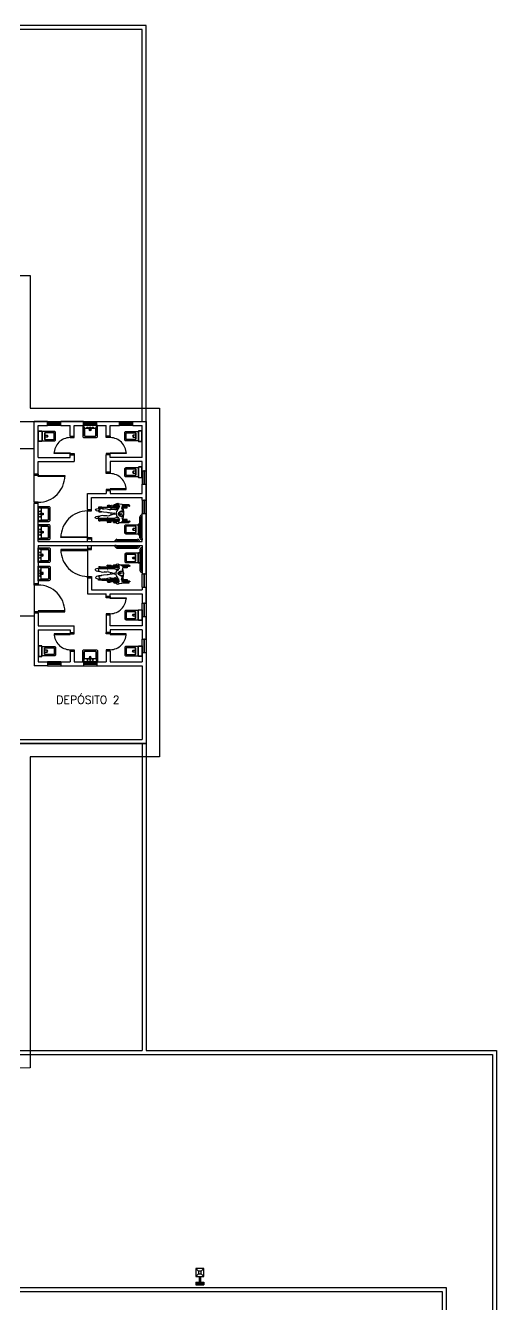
# Model space of a CAD drawing. Header units: millimetres. Extents: x -11 to 499, y 215 to 428.
# Drawn here: x 481.57 to 499.25, y 272.49 to 320.44 of the extents above; entities that cross this region are included whole.
import ezdxf
from ezdxf.enums import TextEntityAlignment as Align

# ---------------------------------------------------------------- set-up
doc = ezdxf.new("R2010")
doc.units = ezdxf.units.MM
doc.linetypes.add('HIDDEN', pattern=[9.525, 6.35, -3.175])
for name, color, linetype in [('ARQ-ALVENARIA', 4, 'Continuous'), ('ARQ-ESQ-01', 1, 'Continuous'), ('ARQ-ESQ-02', 2, 'Continuous'), ('ARQ-PENA-02', 2, 'Continuous'), ('ARQ-PENA-03', 3, 'Continuous'), ('ARQ-PISO', 8, 'Continuous'), ('ARQ-PROJ-01', 1, 'HIDDEN'), ('ARQ-PÇ-HIDROSSAN', 7, 'Continuous'), ('ARQ-TEXTO3', 3, 'Continuous'), ('Cobertura', 50, 'Continuous')]:
    doc.layers.add(name, color=color, linetype=linetype)
doc.styles.add('ROMANS', font='romans.shx')
doc.styles.get("Standard").update_dxf_attribs({"font": 'arial.ttf'})

# ---------------------------------------------------------------- blocks, each defined once
blk = doc.blocks.new('ADC_LAV_03')
for p, q in [((0.225, -0.108), (-0.225, -0.108)), ((-0.031, -0.157), (0.031, -0.157)), ((0, -0.186), (0, -0.125))]:
    blk.add_line(p, q)
blk.add_lwpolyline([(0.275, 0), (-0.275, 0), (-0.275, -0.4, 0.414214), (-0.225, -0.45), (0.225, -0.45, 0.414214), (0.275, -0.4)], format="xyb", close=True)
for points in [[(-0.25, 0), (-0.25, -0.043, 0.414214), (-0.243, -0.05), (-0.232, -0.05, -0.414214), (-0.225, -0.057), (-0.225, -0.36, 0.414214), (-0.185, -0.4), (0.185, -0.4, 0.414214), (0.225, -0.36), (0.225, -0.057, -0.414214), (0.232, -0.05), (0.243, -0.05, 0.414214), (0.25, -0.043), (0.25, 0)], [(-0.217, -0.108), (-0.217, -0.36, 0.414214), (-0.185, -0.392), (0.185, -0.392, 0.414214), (0.217, -0.36), (0.217, -0.108)]]:
    blk.add_lwpolyline(points, format="xyb")
for centre, radius in [((-0.1, -0.075), 0.0204), ((0, -0.156), 0.0367), ((0, -0.156), 0.0309), ((0, -0.075), 0.0204), ((0.1, -0.075), 0.0204)]:
    blk.add_circle(centre, radius)
blk = doc.blocks.new('ADC_PD_AB1')
blk.add_lwpolyline([(0, 0), (1, 0), (1, 0.03), (0, 0.03)], close=True)
at = {"flags": 8}
blk.add_attdef('$PORTA', text='', height=0.09, dxfattribs=at).set_placement((0.5, 0.146), align=Align.MIDDLE)
blk = doc.blocks.new('ADC_VASO_02')
blk.add_lwpolyline([(-0.175, 0.15), (-0.175, 0.6, -0.414214), (-0.125, 0.65), (0.125, 0.65, -0.414214), (0.175, 0.6), (0.175, 0.15)], format="xyb")
for points in [[(0.139, 0.275, -0.414214), (0.099, 0.235), (-0.095, 0.235, -0.414214), (-0.135, 0.275), (-0.135, 0.57, -0.414214), (-0.095, 0.61), (0.099, 0.61, -0.414214), (0.139, 0.57)], [(0.13, 0.275, -0.414214), (0.099, 0.244), (-0.095, 0.244, -0.414214), (-0.126, 0.275), (-0.126, 0.57, -0.414214), (-0.095, 0.602), (0.099, 0.602, -0.414214), (0.13, 0.57)], [(-0.17, 0.15, 0.414214), (-0.2, 0.12), (-0.2, 0), (0.2, 0), (0.2, 0.12, 0.414214), (0.17, 0.15)], [(-0.17, 0.14, 0.414214), (-0.19, 0.12), (-0.19, 0.01), (0.19, 0.01), (0.19, 0.12, 0.414214), (0.17, 0.14)]]:
    blk.add_lwpolyline(points, format="xyb", close=True)
blk.add_lwpolyline([(0.036, 0.244), (0.036, 0.337), (-0.034, 0.337), (-0.034, 0.244)])
blk.add_arc((0.001, 0.321), 0.0388, 24.3951, 155.6049)
blk = doc.blocks.new('M-CADERO')
for p, q in [((-0.341, 0.815), (-0.327, 0.897)), ((-0.327, 0.897), (-0.315, 0.913)), ((-0.315, 0.913), (-0.295, 0.922)), ((-0.313, 0.925), (-0.313, 1.145)), ((-0.308, 1.134), (-0.284, 1.134)), ((-0.295, 0.922), (-0.207, 0.893)), ((-0.282, 0.928), (-0.282, 1.161)), ((-0.253, 1.161), (-0.253, 0.916)), ((-0.226, 1.076), (-0.226, 0.967)), ((-0.198, 1.076), (-0.226, 1.076)), ((-0.226, 0.967), (-0.198, 0.967)), ((-0.22, 0.967), (-0.22, 0.903)), ((-0.207, 0.893), (-0.199, 0.884)), ((-0.204, 0.966), (-0.204, 0.899)), ((-0.204, 0.923), (-0.142, 0.941)), ((-0.199, 0.884), (-0.161, 0.901)), ((-0.198, 0.967), (-0.198, 1.076)), ((-0.161, 0.901), (-0.121, 0.906)), ((-0.142, 0.941), (-0.069, 0.953)), ((-0.121, 0.906), (-0.084, 0.897)), ((-0.064, 0.93), (-0.08, 0.916)), ((-0.08, 0.916), (-0.079, 0.891)), ((-0.079, 0.891), (-0.074, 0.854)), ((-0.054, 0.854), (-0.077, 0.886)), ((-0.069, 0.953), (0.006, 0.958)), ((-0.047, 0.948), (-0.064, 0.93)), ((-0.06, 0.932), (-0.053, 0.917)), ((-0.028, 0.948), (-0.047, 0.948)), ((-0.014, 0.952), (-0.028, 0.948)), ((-0.022, 0.877), (-0.001, 0.868)), ((0.014, 0.951), (-0.014, 0.952)), ((0.006, 0.958), (0.11, 0.946)), ((0.059, 0.939), (0.014, 0.951)), ((0.043, 0.84), (0.029, 0.904)), ((0.085, 0.902), (0.059, 0.939)), ((0.118, 0.919), (0.08, 0.909)), ((0.089, 0.849), (0.085, 0.902)), ((0.11, 0.946), (0.169, 0.926)), ((0.152, 0.913), (0.118, 0.919)), ((0.228, 0.931), (0.156, 0.917)), ((0.199, 1.076), (0.199, 0.967)), ((0.227, 1.076), (0.199, 1.076)), ((0.199, 0.967), (0.227, 0.967)), ((0.205, 0.967), (0.205, 0.933)), ((0.221, 0.966), (0.221, 0.938)), ((0.227, 0.967), (0.227, 1.076)), ((0.269, 0.918), (0.228, 0.931)), ((0.25, 0.932), (0.25, 1.164)), ((0.296, 0.862), (0.269, 0.918)), ((0.279, 1.164), (0.279, 0.909)), ((0.296, 1.134), (0.28, 1.134)), ((0.305, 0.84), (0.305, 1.142)), ((-0.356, 0.764), (-0.338, 0.8)), ((-0.35, 0.723), (-0.356, 0.764)), ((-0.331, 0.702), (-0.35, 0.723)), ((-0.338, 0.8), (-0.341, 0.815)), ((-0.33, 0.718), (-0.34, 0.718)), ((-0.337, 0.8), (-0.326, 0.788)), ((-0.327, 0.69), (-0.33, 0.718)), ((-0.327, 0.69), (-0.323, 0.684)), ((-0.326, 0.788), (-0.294, 0.777)), ((-0.311, 0.688), (-0.323, 0.684)), ((-0.313, 0.62), (-0.313, 0.678)), ((-0.31, 0.707), (-0.311, 0.688)), ((-0.298, 0.738), (-0.31, 0.707)), ((-0.308, 0.632), (-0.284, 0.632)), ((-0.299, 0.778), (-0.298, 0.738)), ((-0.294, 0.777), (-0.268, 0.815)), ((-0.29, 0.417), (-0.29, 0.488)), ((-0.224, 0.446), (-0.29, 0.446)), ((-0.283, 0.446), (-0.283, 0.53)), ((-0.282, 0.598), (-0.282, 0.784)), ((-0.267, 0.814), (-0.217, 0.794)), ((-0.255, 0.53), (-0.255, 0.448)), ((-0.253, 0.798), (-0.253, 0.598)), ((-0.224, 0.446), (-0.224, 0.789)), ((-0.215, 0.512), (-0.224, 0.516)), ((-0.223, 0.446), (-0.214, 0.417)), ((-0.217, 0.794), (-0.195, 0.795)), ((-0.202, 0.512), (-0.215, 0.512)), ((-0.206, 0.511), (-0.206, 0.217)), ((-0.204, 0.811), (-0.189, 0.788)), ((-0.194, 0.516), (-0.202, 0.512)), ((-0.194, 0.782), (-0.194, 0.516)), ((-0.191, 0.524), (-0.146, 0.524)), ((-0.189, 0.788), (-0.165, 0.77)), ((-0.157, 0.721), (-0.167, 0.766)), ((-0.165, 0.77), (-0.14, 0.756)), ((-0.159, 0.424), (-0.14, 0.475)), ((-0.15, 0.693), (-0.157, 0.721)), ((-0.152, 0.644), (-0.148, 0.688)), ((-0.143, 0.526), (-0.152, 0.644)), ((-0.148, 0.672), (-0.134, 0.667)), ((-0.147, 0.5), (-0.142, 0.526)), ((-0.143, 0.47), (-0.147, 0.5)), ((-0.134, 0.512), (-0.143, 0.526)), ((-0.14, 0.756), (-0.121, 0.75)), ((-0.134, 0.667), (-0.125, 0.669)), ((-0.131, 0.752), (-0.072, 0.719)), ((-0.074, 0.854), (-0.051, 0.815)), ((-0.072, 0.719), (-0.028, 0.706)), ((-0.051, 0.815), (-0.039, 0.81)), ((-0.045, 0.811), (-0.027, 0.789)), ((-0.039, 0.81), (-0.017, 0.808)), ((-0.03, 0.476), (-0.035, 0.427)), ((-0.008, 0.655), (-0.03, 0.476)), ((-0.028, 0.706), (0.013, 0.706)), ((-0.027, 0.789), (-0.009, 0.777)), ((-0.014, 0.657), (-0.027, 0.67)), ((-0.02, 0.526), (0.03, 0.526)), ((-0.017, 0.808), (0.01, 0.816)), ((-0.009, 0.777), (0.01, 0.77)), ((-0.004, 0.826), (0.023, 0.826)), ((-0.001, 0.868), (0.013, 0.864)), ((0.011, 0.606), (0, 0.655)), ((0.01, 0.816), (0.042, 0.839)), ((0.01, 0.77), (0.03, 0.772)), ((0.034, 0.529), (0.011, 0.606)), ((0.013, 0.706), (0.072, 0.719)), ((0.038, 0.673), (0.014, 0.662)), ((0.03, 0.772), (0.072, 0.82)), ((0.067, 0.441), (0.034, 0.529)), ((0.042, 0.839), (0.061, 0.829)), ((0.061, 0.829), (0.074, 0.83)), ((0.061, 0.382), (0.068, 0.448)), ((0.072, 0.82), (0.089, 0.849)), ((0.072, 0.719), (0.107, 0.742)), ((0.107, 0.742), (0.121, 0.769)), ((0.117, 0.771), (0.142, 0.78)), ((0.14, 0.735), (0.133, 0.696)), ((0.137, 0.708), (0.152, 0.664)), ((0.138, 0.774), (0.142, 0.738)), ((0.142, 0.78), (0.162, 0.793)), ((0.152, 0.664), (0.159, 0.54)), ((0.159, 0.54), (0.165, 0.523)), ((0.162, 0.793), (0.184, 0.818)), ((0.165, 0.523), (0.163, 0.419)), ((0.166, 0.526), (0.201, 0.525)), ((0.179, 0.813), (0.203, 0.803)), ((0.2, 0.792), (0.2, 0.516)), ((0.2, 0.516), (0.209, 0.512)), ((0.203, 0.803), (0.222, 0.811)), ((0.209, 0.512), (0.222, 0.512)), ((0.213, 0.511), (0.213, 0.217)), ((0.23, 0.446), (0.221, 0.417)), ((0.222, 0.811), (0.233, 0.817)), ((0.222, 0.512), (0.231, 0.516)), ((0.23, 0.446), (0.295, 0.446)), ((0.231, 0.446), (0.231, 0.804)), ((0.237, 0.821), (0.267, 0.783)), ((0.25, 0.601), (0.25, 0.794)), ((0.256, 0.528), (0.26, 0.447)), ((0.279, 0.785), (0.267, 0.783)), ((0.272, 0.784), (0.268, 0.751)), ((0.268, 0.751), (0.279, 0.717)), ((0.278, 0.633), (0.297, 0.633)), ((0.294, 0.797), (0.279, 0.785)), ((0.279, 0.718), (0.279, 0.601)), ((0.279, 0.701), (0.295, 0.705)), ((0.288, 0.446), (0.285, 0.529)), ((0.297, 0.416), (0.293, 0.488)), ((0.301, 0.818), (0.294, 0.797)), ((0.294, 0.717), (0.3, 0.724)), ((0.295, 0.705), (0.294, 0.717)), ((0.301, 0.818), (0.296, 0.862)), ((0.3, 0.724), (0.313, 0.706)), ((0.328, 0.785), (0.301, 0.818)), ((0.305, 0.617), (0.305, 0.704)), ((0.313, 0.706), (0.324, 0.711)), ((0.324, 0.711), (0.335, 0.76)), ((0.335, 0.76), (0.328, 0.785)), ((-0.206, 0.417), (-0.29, 0.417)), ((-0.283, 0.413), (-0.283, 0.417)), ((-0.255, 0.416), (-0.255, 0.413)), ((-0.212, 0.219), (-0.226, 0.212)), ((-0.226, 0.212), (-0.223, 0.149)), ((-0.224, 0.15), (-0.226, 0.104)), ((-0.226, 0.104), (-0.176, 0.107)), ((-0.224, 0.215), (-0.224, 0.417)), ((-0.194, 0.143), (-0.224, 0.142)), ((-0.199, 0.217), (-0.212, 0.219)), ((-0.193, 0.203), (-0.199, 0.217)), ((-0.194, 0.143), (-0.193, 0.203)), ((-0.18, 0.201), (-0.192, 0.2)), ((-0.189, 0.225), (-0.171, 0.32)), ((-0.184, 0.217), (-0.189, 0.225)), ((-0.172, 0.185), (-0.184, 0.217)), ((-0.177, 0.091), (-0.173, 0.136)), ((-0.171, 0.044), (-0.177, 0.091)), ((-0.173, 0.136), (-0.168, 0.171)), ((-0.172, 0.345), (-0.166, 0.39)), ((-0.16, 0.233), (-0.172, 0.345)), ((-0.153, 0.15), (-0.172, 0.185)), ((-0.155, 0.015), (-0.171, 0.044)), ((-0.166, 0.39), (-0.159, 0.424)), ((-0.132, 0.003), (-0.155, 0.015)), ((-0.125, 0.108), (-0.153, 0.15)), ((-0.118, 0.006), (-0.132, 0.003)), ((-0.094, 0.129), (-0.125, 0.108)), ((-0.103, 0.028), (-0.118, 0.006)), ((-0.085, 0.082), (-0.103, 0.028)), ((-0.068, 0.191), (-0.094, 0.129)), ((-0.092, 0.128), (-0.084, 0.11)), ((-0.086, 0.113), (-0.064, 0.114)), ((-0.084, 0.11), (-0.085, 0.082)), ((-0.059, 0.216), (-0.068, 0.191)), ((-0.064, 0.114), (-0.06, 0.122)), ((-0.06, 0.154), (-0.063, 0.2)), ((-0.06, 0.122), (-0.06, 0.154)), ((-0.053, 0.276), (-0.059, 0.216)), ((-0.045, 0.394), (-0.053, 0.276)), ((-0.045, 0.394), (-0.049, 0.392)), ((-0.035, 0.427), (-0.045, 0.394)), ((0.052, 0.248), (0.063, 0.311)), ((0.059, 0.192), (0.052, 0.248)), ((0.084, 0.133), (0.059, 0.192)), ((0.062, 0.321), (0.061, 0.382)), ((0.072, 0.286), (0.062, 0.321)), ((0.08, 0.111), (0.078, 0.148)), ((0.081, 0.076), (0.083, 0.13)), ((0.098, 0.02), (0.081, 0.076)), ((0.106, 0.1), (0.084, 0.133)), ((0.113, 0.001), (0.098, 0.02)), ((0.125, 0.087), (0.106, 0.1)), ((0.13, -0.013), (0.113, 0.001)), ((0.128, 0.415), (0.116, 0.41)), ((0.159, 0.126), (0.125, 0.087)), ((0.154, 0), (0.141, -0.012)), ((0.17, 0.057), (0.154, 0)), ((0.167, 0.198), (0.159, 0.126)), ((0.16, 0.118), (0.166, 0.106)), ((0.163, 0.419), (0.165, 0.236)), ((0.165, 0.236), (0.167, 0.198)), ((0.166, 0.106), (0.17, 0.057)), ((0.2, 0.204), (0.171, 0.203)), ((0.238, 0.11), (0.176, 0.112)), ((0.2, 0.145), (0.201, 0.204)), ((0.2, 0.145), (0.232, 0.145)), ((0.205, 0.218), (0.201, 0.204)), ((0.212, 0.221), (0.205, 0.218)), ((0.212, 0.417), (0.297, 0.417)), ((0.23, 0.218), (0.213, 0.221)), ((0.237, 0.207), (0.23, 0.218)), ((0.231, 0.215), (0.231, 0.417)), ((0.236, 0.146), (0.237, 0.207)), ((0.239, 0.11), (0.238, 0.158)), ((0.261, 0.417), (0.262, 0.411)), ((0.29, 0.413), (0.29, 0.416)), ((0.141, -0.012), (0.13, -0.013))]:
    blk.add_line(p, q)
for centre, radius, start, end in [((-0.267, 1.161), 0.0146, 0, 180), ((0.264, 1.164), 0.0146, 0, 180), ((-0.269, 0.53), 0.0142, 0, 180), ((-0.267, 0.598), 0.0146, 180, 0), ((0.264, 0.601), 0.0146, 180, 0), ((0.27, 0.528), 0.0142, 2.6629, 182.6629), ((-0.269, 0.413), 0.0142, 180, 0), ((0.276, 0.412), 0.0142, 182.6629, 2.6629)]:
    blk.add_arc(centre, radius, start, end)
for p in [(0, 0.798), (0.016, 0.788), (0.036, 0.801)]:
    blk.add_point(p)
blk = doc.blocks.new('ADC_PE_AB1')
blk.add_lwpolyline([(0, -0.03), (1, -0.03), (1, 0), (0, 0)], close=True)
at = {"flags": 8}
blk.add_attdef('$PORTA', text='', height=0.09, dxfattribs=at).set_placement((0.5, -0.157), align=Align.MIDDLE)
blk = doc.blocks.new('ADC_JPL')
at = {"linetype": 'ByBlock'}
blk.add_lwpolyline([(0, -0.015), (1, -0.015), (1, 0.015), (0, 0.015)], close=True, dxfattribs=at)
at = {"flags": 8}
blk.add_attdef('$JANELA', text='', height=0.09, dxfattribs=at).set_placement((0.5, 0.2), align=Align.MIDDLE)

msp = doc.modelspace()

# ---------------------------------------------------------------- linework, layer by layer
at = {"layer": 'ARQ-ALVENARIA'}
for p, q in [((481.895, 303.618), (481.895, 305.593)), ((482.395, 305.593), (481.895, 305.593)), ((482.045, 304.243), (482.045, 305.443)), ((482.045, 305.443), (482.395, 305.443)), ((482.395, 305.443), (482.395, 305.593)), ((482.895, 305.443), (482.895, 305.593)), ((483.745, 305.593), (482.895, 305.593)), ((482.895, 305.443), (483.245, 305.443)), ((483.245, 305.043), (483.245, 305.443)), ((483.395, 305.043), (483.395, 305.443)), ((483.395, 305.443), (483.745, 305.443)), ((483.745, 305.443), (483.745, 305.593)), ((484.245, 305.593), (485.095, 305.593)), ((484.245, 305.443), (484.245, 305.593)), ((484.245, 305.443), (484.595, 305.443)), ((484.595, 305.043), (484.595, 305.443)), ((484.745, 305.043), (484.745, 305.443)), ((484.745, 305.443), (485.095, 305.443)), ((485.095, 305.443), (485.095, 305.593)), ((485.595, 305.593), (486.095, 305.593)), ((485.595, 305.443), (485.595, 305.593)), ((485.595, 305.443), (485.945, 305.443)), ((485.945, 304.243), (485.945, 305.443)), ((486.095, 303.743), (486.095, 305.593)), ((483.245, 305.043), (483.395, 305.043)), ((484.745, 305.043), (484.595, 305.043)), ((482.045, 304.243), (483.245, 304.243)), ((482.045, 303.618), (482.045, 304.093)), ((482.045, 304.093), (483.395, 304.093)), ((483.245, 304.243), (483.245, 304.343)), ((483.245, 304.343), (483.395, 304.343)), ((483.395, 304.343), (483.395, 304.093)), ((484.745, 304.343), (484.595, 304.343)), ((484.595, 303.693), (484.595, 304.343)), ((484.745, 304.243), (484.745, 304.343)), ((485.945, 304.243), (484.745, 304.243)), ((485.945, 304.093), (484.745, 304.093)), ((484.745, 304.093), (484.745, 303.693)), ((485.945, 303.743), (485.945, 304.093)), ((482.045, 303.618), (481.895, 303.618)), ((484.745, 303.693), (484.595, 303.693)), ((485.945, 303.743), (486.095, 303.743)), ((485.945, 302.893), (485.945, 303.243)), ((485.945, 303.243), (486.095, 303.243)), ((486.095, 302.643), (486.095, 303.243)), ((483.895, 302.893), (484.595, 302.893)), ((483.895, 302.293), (483.895, 302.893)), ((484.045, 302.743), (485.945, 302.743)), ((484.045, 302.293), (484.045, 302.743)), ((484.595, 302.993), (484.595, 302.893)), ((484.745, 302.993), (484.595, 302.993)), ((484.745, 302.993), (484.745, 302.893)), ((484.745, 302.893), (485.945, 302.893)), ((485.945, 302.643), (485.945, 302.743)), ((485.945, 302.643), (486.095, 302.643)), ((482.045, 302.518), (481.895, 302.518)), ((481.895, 299.518), (481.895, 302.518)), ((482.045, 301.093), (482.045, 302.518)), ((483.895, 302.293), (484.045, 302.293)), ((485.945, 301.093), (485.945, 302.143)), ((485.945, 302.143), (486.095, 302.143)), ((485.945, 302.047), (485.945, 302.097)), ((486.095, 299.893), (486.095, 302.143)), ((483.895, 301.093), (483.895, 301.193)), ((483.895, 301.193), (484.045, 301.193)), ((484.045, 301.193), (484.045, 301.093)), ((485.945, 301.215), (485.945, 301.165)), ((482.045, 301.093), (485.945, 301.093)), ((482.045, 301.093), (483.895, 301.093)), ((482.045, 300.943), (483.895, 300.943)), ((482.045, 300.943), (482.045, 299.518)), ((482.045, 300.943), (485.945, 300.943)), ((483.895, 300.943), (483.895, 300.843)), ((483.895, 300.843), (484.045, 300.843)), ((484.045, 301.093), (485.945, 301.093)), ((484.045, 300.943), (485.945, 300.943)), ((484.045, 300.843), (484.045, 300.943)), ((484.971, 301.093), (484.921, 301.093)), ((484.971, 300.943), (484.921, 300.943)), ((485.803, 301.093), (485.853, 301.093)), ((485.803, 300.943), (485.853, 300.943)), ((485.945, 300.943), (485.945, 299.893)), ((485.945, 300.82), (485.945, 300.87)), ((483.895, 299.743), (483.895, 299.143)), ((483.895, 299.743), (484.045, 299.743)), ((484.045, 299.743), (484.045, 299.293)), ((485.945, 299.989), (485.945, 299.939)), ((485.945, 299.893), (486.095, 299.893)), ((482.045, 299.518), (481.895, 299.518)), ((484.045, 299.293), (485.945, 299.293)), ((485.945, 299.393), (485.945, 299.293)), ((485.945, 299.393), (486.095, 299.393)), ((486.095, 298.793), (486.095, 299.393)), ((483.895, 299.143), (484.595, 299.143)), ((484.595, 299.043), (484.595, 299.143)), ((484.745, 299.043), (484.595, 299.043)), ((484.745, 299.143), (485.945, 299.143)), ((484.745, 299.043), (484.745, 299.143)), ((485.945, 299.143), (485.945, 298.793)), ((485.945, 298.793), (486.095, 298.793)), ((481.895, 298.418), (481.895, 296.443)), ((482.045, 298.418), (481.895, 298.418)), ((482.045, 298.418), (482.045, 297.943)), ((484.595, 298.343), (484.595, 297.693)), ((484.745, 298.343), (484.595, 298.343)), ((484.745, 297.943), (484.745, 298.343)), ((485.945, 298.293), (485.945, 297.943)), ((485.945, 298.293), (486.095, 298.293)), ((486.095, 297.443), (486.095, 298.293)), ((482.045, 297.943), (483.395, 297.943)), ((482.045, 297.793), (482.045, 296.593)), ((482.045, 297.793), (483.245, 297.793)), ((483.245, 297.793), (483.245, 297.693)), ((483.395, 297.693), (483.395, 297.943)), ((485.945, 297.943), (484.745, 297.943)), ((485.945, 297.793), (484.745, 297.793)), ((484.745, 297.793), (484.745, 297.693)), ((485.945, 297.793), (485.945, 297.443)), ((483.245, 297.693), (483.395, 297.693)), ((484.745, 297.693), (484.595, 297.693)), ((485.945, 297.443), (486.095, 297.443)), ((483.245, 296.993), (483.245, 296.593)), ((483.245, 296.993), (483.395, 296.993)), ((483.395, 296.993), (483.395, 296.593)), ((484.595, 296.993), (484.595, 296.593)), ((484.745, 296.993), (484.595, 296.993)), ((484.745, 296.993), (484.745, 296.593)), ((485.945, 296.943), (485.945, 296.593)), ((485.945, 296.943), (486.095, 296.943)), ((482.395, 296.443), (481.895, 296.443)), ((482.045, 296.593), (482.395, 296.593)), ((482.395, 296.593), (482.395, 296.443)), ((482.895, 296.593), (483.245, 296.593)), ((482.895, 296.593), (482.895, 296.443)), ((482.895, 296.443), (483.745, 296.443)), ((483.395, 296.593), (483.745, 296.593)), ((483.745, 296.593), (483.745, 296.443)), ((484.245, 296.593), (484.595, 296.593)), ((484.245, 296.593), (484.245, 296.443)), ((484.245, 296.443), (485.945, 296.443)), ((484.745, 296.593), (485.945, 296.593))]:
    msp.add_line(p, q, dxfattribs=at)
at = {"layer": 'ARQ-ALVENARIA', "ltscale": 0.03}
for p, q in [((486.095, 296.943), (486.095, 293.528)), ((485.945, 296.443), (485.945, 293.678)), ((481.245, 293.678), (485.945, 293.678)), ((481.245, 293.528), (486.095, 293.528))]:
    msp.add_line(p, q, dxfattribs=at)
at = {"layer": 'ARQ-ESQ-01'}
for p, q in [((482.395, 305.593), (482.895, 305.593)), ((482.895, 305.443), (482.395, 305.443)), ((483.745, 305.593), (484.245, 305.593)), ((484.245, 305.443), (483.745, 305.443)), ((485.095, 305.593), (485.595, 305.593)), ((485.595, 305.443), (485.095, 305.443)), ((485.945, 303.743), (485.945, 303.243)), ((486.095, 303.243), (486.095, 303.743)), ((485.945, 302.643), (485.945, 302.143)), ((486.095, 302.143), (486.095, 302.643)), ((485.945, 299.393), (485.945, 299.893)), ((486.095, 299.893), (486.095, 299.393)), ((485.945, 298.293), (485.945, 298.793)), ((486.095, 298.793), (486.095, 298.293)), ((485.945, 296.943), (485.945, 297.443)), ((486.095, 297.443), (486.095, 296.943)), ((482.895, 296.593), (482.395, 296.593)), ((482.395, 296.443), (482.895, 296.443)), ((484.245, 296.593), (483.745, 296.593)), ((483.745, 296.443), (484.245, 296.443))]:
    msp.add_line(p, q, dxfattribs=at)
at = {"layer": 'ARQ-ESQ-02'}
for points in [[(483.245, 305.043), (483.245, 304.993), (483.395, 304.993), (483.395, 305.043)], [(484.745, 305.043), (484.745, 304.993), (484.595, 304.993), (484.595, 305.043)], [(483.245, 304.343), (483.245, 304.393), (483.395, 304.393), (483.395, 304.343)], [(484.745, 304.343), (484.745, 304.393), (484.595, 304.393), (484.595, 304.343)], [(482.045, 303.618), (482.045, 303.568), (481.895, 303.568), (481.895, 303.618)], [(484.745, 303.693), (484.745, 303.643), (484.595, 303.643), (484.595, 303.693)], [(484.745, 302.993), (484.745, 303.043), (484.595, 303.043), (484.595, 302.993)], [(482.045, 302.518), (482.045, 302.568), (481.895, 302.568), (481.895, 302.518)], [(483.895, 302.293), (483.895, 302.243), (484.045, 302.243), (484.045, 302.293)], [(483.895, 301.193), (483.895, 301.243), (484.045, 301.243), (484.045, 301.193)], [(483.895, 300.843), (483.895, 300.793), (484.045, 300.793), (484.045, 300.843)], [(483.895, 299.743), (483.895, 299.793), (484.045, 299.793), (484.045, 299.743)], [(482.045, 299.518), (482.045, 299.468), (481.895, 299.468), (481.895, 299.518)], [(484.745, 299.043), (484.745, 298.993), (484.595, 298.993), (484.595, 299.043)], [(482.045, 298.418), (482.045, 298.468), (481.895, 298.468), (481.895, 298.418)], [(484.745, 298.343), (484.745, 298.393), (484.595, 298.393), (484.595, 298.343)], [(483.245, 297.693), (483.245, 297.643), (483.395, 297.643), (483.395, 297.693)], [(484.745, 297.693), (484.745, 297.643), (484.595, 297.643), (484.595, 297.693)], [(483.245, 296.993), (483.245, 297.043), (483.395, 297.043), (483.395, 296.993)], [(484.745, 296.993), (484.745, 297.043), (484.595, 297.043), (484.595, 296.993)]]:
    msp.add_lwpolyline(points, dxfattribs=at)
at = {"layer": 'ARQ-PENA-02', "ltscale": 0.03}
for p, q in [((487.966, 273.334), (488.266, 273.334)), ((487.966, 273.334), (487.966, 273.234)), ((488.091, 273.544), (488.091, 273.334)), ((488.141, 273.544), (488.141, 273.334)), ((488.266, 273.334), (488.266, 273.234)), ((487.966, 273.284), (488.266, 273.284)), ((487.966, 273.234), (488.266, 273.234))]:
    msp.add_line(p, q, dxfattribs=at)
at = {"layer": 'ARQ-PENA-03', "ltscale": 0.03}
for p, q in [((486.095, 320.443), (430.095, 320.443)), ((485.945, 320.293), (430.254, 320.293)), ((485.945, 305.593), (485.945, 320.293)), ((486.095, 305.593), (486.095, 320.443)), ((485.945, 293.528), (485.945, 282.018)), ((481.245, 282.018), (485.945, 282.018)), ((486.095, 282.018), (499.245, 282.018)), ((499.245, 282.018), (499.245, 248.443)), ((481.245, 281.868), (499.095, 281.868)), ((499.095, 281.868), (499.095, 248.593))]:
    msp.add_line(p, q, dxfattribs=at)
at = {"layer": 'ARQ-PENA-03'}
for p, q in [((486.095, 293.528), (486.095, 282.018)), ((488.066, 273.744), (487.966, 273.844)), ((488.166, 273.744), (488.266, 273.844)), ((488.066, 273.644), (487.966, 273.544)), ((488.166, 273.644), (488.266, 273.544)), ((477.407, 273.132), (497.363, 273.132)), ((477.407, 272.982), (497.213, 272.982)), ((497.213, 272.982), (497.213, 252.982)), ((497.363, 273.132), (497.363, 252.832))]:
    msp.add_line(p, q, dxfattribs=at)
for points in [[(488.266, 273.844), (487.966, 273.844), (487.966, 273.544), (488.266, 273.544)], [(488.166, 273.744), (488.066, 273.744), (488.066, 273.644), (488.166, 273.644)]]:
    msp.add_lwpolyline(points, close=True, dxfattribs=at)
at = {"layer": 'ARQ-PISO'}
for p, q in [((481.895, 304.568), (481.245, 304.568)), ((481.895, 302.568), (481.895, 303.568)), ((483.895, 301.243), (483.895, 302.243)), ((483.895, 300.793), (483.895, 299.793)), ((481.895, 299.468), (481.895, 298.468)), ((481.245, 298.318), (481.895, 298.318))]:
    msp.add_line(p, q, dxfattribs=at)
at = {"layer": 'ARQ-PROJ-01'}
for centre, radius, start, end in [((483.245, 304.393), 0.6, 90, 180), ((484.745, 304.393), 0.6, 0, 90), ((482.045, 303.568), 1, 270, 0), ((484.745, 303.043), 0.6, 0, 90), ((483.895, 301.243), 1, 90, 180), ((483.895, 300.793), 1, 180, 270), ((482.045, 298.468), 1, 0, 90), ((484.745, 298.993), 0.6, 270, 360), ((483.245, 297.643), 0.6, 180, 270), ((484.745, 297.643), 0.6, 270, 0)]:
    msp.add_arc(centre, radius, start, end, dxfattribs=at)
at = {"layer": 'ARQ-PÇ-HIDROSSAN'}
for p, q in [((485.858, 301.241), (485.858, 302.021)), ((485.908, 301.246), (485.908, 302.016)), ((484.997, 301.18), (485.777, 301.18)), ((485.002, 301.13), (485.772, 301.13)), ((484.997, 300.855), (485.777, 300.855)), ((485.002, 300.905), (485.772, 300.905)), ((485.858, 300.794), (485.858, 300.014)), ((485.908, 300.789), (485.908, 300.019))]:
    msp.add_line(p, q, dxfattribs=at)
for centre, radius, start, end in [((485.947, 302.006), 0.0906, 91.067, 170.508), ((485.947, 302.006), 0.0406, 92.3804, 165.8038), ((485.012, 301.091), 0.0906, 99.492, 178.933), ((485.012, 301.091), 0.0406, 104.1962, 177.6196), ((485.762, 301.091), 0.0406, 2.3804, 75.8038), ((485.762, 301.091), 0.0906, 1.067, 80.508), ((485.947, 301.256), 0.0906, 189.492, 268.933), ((485.947, 301.256), 0.0406, 194.1962, 267.6196), ((485.012, 300.944), 0.0906, 181.067, 260.508), ((485.012, 300.944), 0.0406, 182.3804, 255.8038), ((485.762, 300.944), 0.0406, 284.1962, 357.6196), ((485.762, 300.944), 0.0906, 279.492, 358.933), ((485.947, 300.779), 0.0906, 91.067, 170.508), ((485.947, 300.779), 0.0406, 92.3804, 165.8038), ((485.947, 300.029), 0.0906, 189.492, 268.933), ((485.947, 300.029), 0.0406, 194.1962, 267.6196)]:
    msp.add_arc(centre, radius, start, end, dxfattribs=at)
at = {"layer": 'Cobertura', "ltscale": 0.03}
msp.add_lwpolyline([(431.545, 311.068), (460.145, 311.068), (460.145, 314.218), (465.445, 314.218), (465.445, 311.068), (481.745, 311.068), (481.745, 306.093), (486.595, 306.093), (486.595, 293.028), (481.745, 293.028), (481.745, 281.368), (472.545, 281.339), (472.545, 300.707), (480.745, 300.736), (480.745, 301.318), (431.545, 301.318)], close=True, dxfattribs=at)
msp.add_lwpolyline([(432.045, 310.568), (460.645, 310.568), (460.645, 313.718), (464.945, 313.718), (464.945, 310.568), (481.245, 310.568), (481.245, 305.593), (486.095, 305.593), (486.095, 293.528), (481.245, 293.528), (481.245, 281.868), (472.97, 281.834), (472.97, 300.202), (481.245, 300.236), (481.245, 301.818), (432.045, 301.818), (432.045, 310.568)], dxfattribs=at)

# ---------------------------------------------------------------- block references
at = {"layer": 'ARQ-ESQ-02'}
for name, p, xscale, zscale, rotation in [('ADC_JPL', (482.895, 305.518), 0.5, 0.5, 180), ('ADC_JPL', (484.245, 305.518), 0.5, 0.5, 180), ('ADC_JPL', (485.595, 305.518), 0.5, 0.5, 180), ('ADC_PE_AB1', (484.745, 304.393), -0.5999999999999996, 0.6, 180), ('ADC_JPL', (486.02, 303.743), 0.5, 0.5, 270), ('ADC_JPL', (486.02, 302.643), 0.5, 0.5, 270), ('ADC_JPL', (486.02, 299.393), 0.5, 0.5, 90), ('ADC_PD_AB1', (484.745, 298.993), -0.5999999999999996, 0.6, 180), ('ADC_JPL', (486.02, 298.293), 0.5, 0.5, 90), ('ADC_PD_AB1', (483.245, 297.643), 0.5999999999999996, 0.5999999999999996, 180), ('ADC_JPL', (486.02, 296.943), 0.5, 0.5, 90), ('ADC_JPL', (482.895, 296.518), 0.5, 0.5, 180), ('ADC_JPL', (484.245, 296.518), 0.5, 0.5, 180)]:
    msp.add_blockref(name, p, dxfattribs=dict(at, xscale=xscale, zscale=zscale, rotation=rotation))
for name, p, xscale, zscale in [('ADC_PD_AB1', (483.245, 304.393), -0.5999999999999996, 0.6), ('ADC_PD_AB1', (484.745, 303.043), 0.5999999999999996, 0.5999999999999996), ('ADC_PE_AB1', (484.745, 297.643), 0.5999999999999996, 0.5999999999999996)]:
    msp.add_blockref(name, p, dxfattribs=dict(at, xscale=xscale, zscale=zscale))
at = {"layer": 'ARQ-ESQ-02', "xscale": -1, "rotation": 180}
msp.add_blockref('ADC_PD_AB1', (482.045, 303.568), dxfattribs=at)
at = {"layer": 'ARQ-ESQ-02', "xscale": -1}
msp.add_blockref('ADC_PD_AB1', (483.895, 301.243), dxfattribs=at)
at = {"layer": 'ARQ-ESQ-02', "rotation": 180}
msp.add_blockref('ADC_PD_AB1', (483.895, 300.793), dxfattribs=at)
at = {"layer": 'ARQ-ESQ-02'}
msp.add_blockref('ADC_PD_AB1', (482.045, 298.468), dxfattribs=at)
at = {"layer": 'ARQ-PÇ-HIDROSSAN'}
msp.add_blockref('ADC_LAV_03', (483.995, 305.443), dxfattribs=at)
at = {"layer": 'ARQ-PÇ-HIDROSSAN', "xscale": -1}
for name, p, rotation in [('ADC_VASO_02', (482.045, 305.048), 270), ('ADC_LAV_03', (482.045, 300.588), 90), ('ADC_VASO_02', (485.945, 300.483), 90), ('ADC_LAV_03', (482.045, 299.905), 90), ('ADC_VASO_02', (485.945, 298.341), 90), ('ADC_LAV_03', (483.995, 296.593), 180), ('ADC_VASO_02', (485.945, 296.987), 90)]:
    msp.add_blockref(name, p, dxfattribs=dict(at, rotation=rotation))
at = {"layer": 'ARQ-PÇ-HIDROSSAN'}
for name, p, rotation in [('ADC_VASO_02', (485.945, 305.048), 90), ('ADC_VASO_02', (485.945, 303.694), 90), ('ADC_LAV_03', (482.045, 302.13), 90), ('ADC_LAV_03', (482.045, 301.448), 90), ('ADC_VASO_02', (485.945, 301.552), 90), ('ADC_VASO_02', (482.045, 296.987), 270)]:
    msp.add_blockref(name, p, dxfattribs=dict(at, rotation=rotation))
at = {"layer": 'ARQ-PÇ-HIDROSSAN', "yscale": 1.099999999999909, "rotation": 270}
for p, xscale, zscale in [((484.197, 302.141), 1.099999999999909, 1.099999999999909), ((484.197, 299.894), -1.099999999999909, 1.1)]:
    msp.add_blockref('M-CADERO', p, dxfattribs=dict(at, xscale=xscale, zscale=zscale))

# ---------------------------------------------------------------- texts
at = {"layer": 'ARQ-TEXTO3', "style": 'ROMANS'}
msp.add_text('DEPÓSITO 2', height=0.3, dxfattribs=at).set_placement((482.724, 295.015))

doc.saveas('drawing.dxf')
